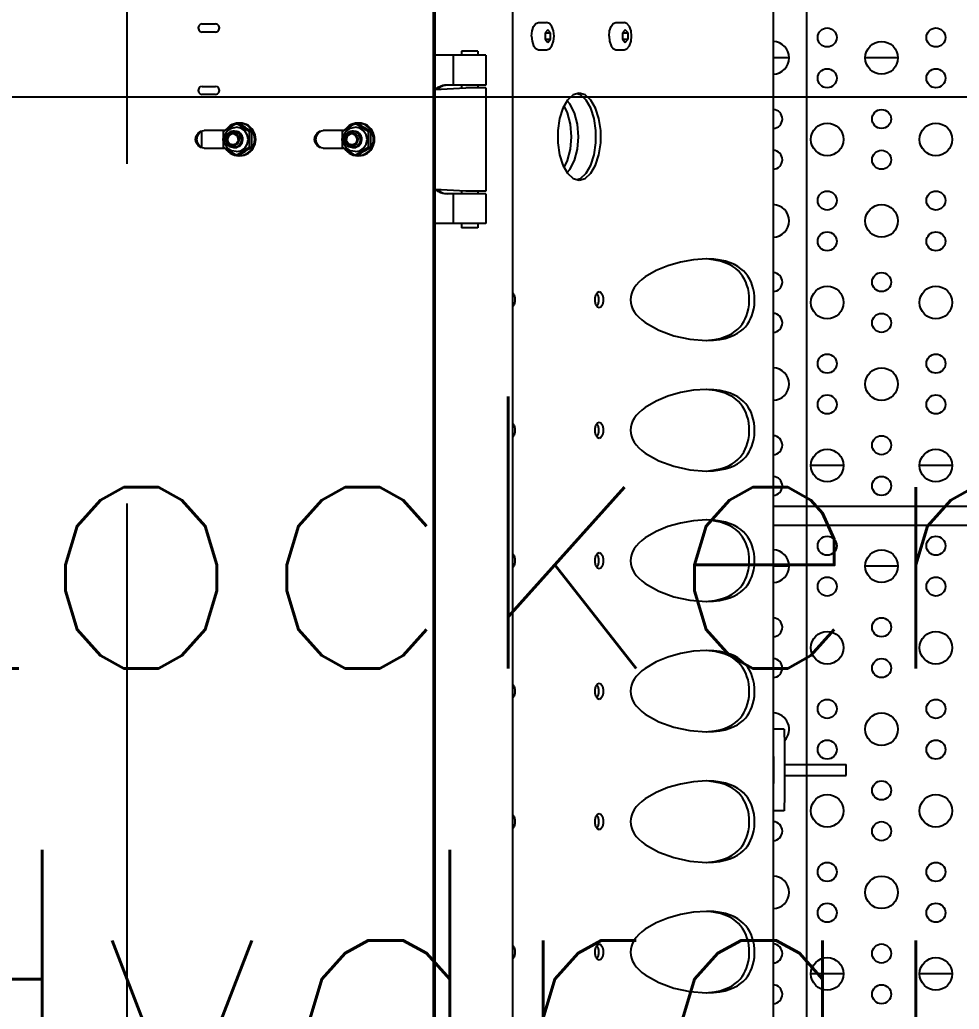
# Model space of a CAD drawing. Extents: x 1551 to 113148, y -1700 to 77018.
# Drawn here: x 13795.6 to 14141.2, y 23787.8 to 24151.8 of the extents above; entities that cross this region are included whole.
import ezdxf

# ---------------------------------------------------------------- set-up
doc = ezdxf.new("R2010")
doc.units = 0
doc.header["$LTSCALE"] = 500
doc.header["$MEASUREMENT"] = 0
doc.linetypes.add('CENTER', pattern=[3, 2.5, -0.25, 0, -0.25])
doc.linetypes.add('DASHED', pattern=[0.75, 0.5, -0.25])
doc.layers.get('0').update_dxf_attribs({"linetype": 'CONTINUOUS'})
doc.styles.add('ROMANS', font='romans', dxfattribs={"height": 100})

# ---------------------------------------------------------------- blocks, each defined once
blk = doc.blocks.new('platform_top')
at = {"linetype": 'Continuous'}
for p, q in [((-9855.3, 1731.68), (-9855.3, 2301.68)), ((-9854.83, 2301.68), (-9854.83, 1731.68)), ((-9884.09, 2299.68), (-9884.09, 1733.68)), ((-9979.89, 2162.04), (-9979.89, 1728.68)), ((-9955.19, 2098.68), (-9955.29, 2098.68)), ((-9949.19, 2098.2), (-9955.19, 2098.68)), ((-10045.7, 2091.68), (-10033.7, 2091.68)), ((-10005.7, 2091.68), (-9993.7, 2091.68)), ((-9915.82, 2086.68), (-9915.17, 2086.38)), ((-9915.26, 2085.55), (-9914.95, 2086.04)), ((-9915.17, 2086.38), (-9914.64, 2085.55)), ((-9914.95, 2081.32), (-9915.26, 2081.81)), ((-9955.37, 2068.68), (-9955.29, 2068.68)), ((-9955.19, 2050.68), (-9955.29, 2050.68)), ((-9949.19, 2050.2), (-9955.19, 2050.68)), ((-9915.82, 2038.68), (-9915.17, 2038.38)), ((-9915.26, 2037.55), (-9914.95, 2038.04)), ((-9915.17, 2038.38), (-9914.64, 2037.55)), ((-9983.81, 2031.68), (-9979.89, 2031.68)), ((-9914.95, 2033.32), (-9915.26, 2033.81)), ((-9979.95, 2028.18), (-9979.95, 2027.91)), ((-9979.98, 2023.9), (-9979.99, 2021.68)), ((-9983.99, 2011.68), (-9983.99, 2021.68)), ((-9979.99, 2011.68), (-9979.99, 2021.68)), ((-9955.37, 2020.68), (-9955.29, 2020.68)), ((-9983.99, 2018.68), (-10006.72, 2018.68)), ((-10006.72, 2018.68), (-10006.72, 2014.68)), ((-9983.99, 2014.68), (-10006.72, 2014.68)), ((-9979.99, 2011.68), (-9979.98, 2009.45)), ((-9979.95, 2005.44), (-9979.95, 2005.18)), ((-9955.19, 2002.68), (-9955.29, 2002.68)), ((-9949.19, 2002.2), (-9955.19, 2002.68)), ((-9983.81, 2001.68), (-9979.89, 2001.68)), ((-9915.82, 1990.68), (-9915.17, 1990.38)), ((-9915.26, 1989.55), (-9914.95, 1990.04)), ((-9915.17, 1990.38), (-9914.64, 1989.55)), ((-9914.95, 1985.32), (-9915.26, 1985.81)), ((-9955.37, 1972.68), (-9955.29, 1972.68)), ((-9955.19, 1954.68), (-9955.29, 1954.68)), ((-9949.19, 1954.2), (-9955.19, 1954.68)), ((-10025.7, 1941.68), (-10013.7, 1941.68)), ((-9985.7, 1941.68), (-9979.89, 1941.68)), ((-9915.82, 1942.68), (-9915.17, 1942.38)), ((-9915.26, 1941.55), (-9914.95, 1942.04)), ((-9915.17, 1942.38), (-9914.64, 1941.55)), ((-9914.95, 1937.32), (-9915.26, 1937.81)), ((-10539.7, 1926.68), (-9979.89, 1926.68)), ((-9955.37, 1924.68), (-9955.29, 1924.68)), ((-10539.7, 1919.68), (-9979.89, 1919.68)), ((-10045.7, 1904.68), (-10033.7, 1904.68)), ((-10005.7, 1904.68), (-9993.7, 1904.68)), ((-9955.19, 1906.68), (-9955.29, 1906.68)), ((-9949.19, 1906.2), (-9955.19, 1906.68)), ((-9915.82, 1894.68), (-9915.17, 1894.38)), ((-9915.26, 1893.55), (-9914.95, 1894.04)), ((-9915.17, 1894.38), (-9914.64, 1893.55)), ((-9914.95, 1889.32), (-9915.26, 1889.81)), ((-9955.37, 1876.68), (-9955.29, 1876.68)), ((-9955.19, 1858.68), (-9955.29, 1858.68)), ((-9949.19, 1858.2), (-9955.19, 1858.68)), ((-9915.82, 1846.68), (-9915.17, 1846.38)), ((-9915.26, 1845.55), (-9914.95, 1846.04)), ((-9915.17, 1846.38), (-9914.64, 1845.55)), ((-9914.95, 1841.32), (-9915.26, 1841.81)), ((-9955.37, 1828.68), (-9955.29, 1828.68)), ((-9871.13, 1817.18), (-9865.13, 1817.18)), ((-9871.13, 1815.68), (-9871.13, 1817.18)), ((-9865.13, 1815.68), (-9865.13, 1817.18)), ((-9874.13, 1815.68), (-9855.3, 1815.68)), ((-9874.13, 1804.68), (-9874.13, 1815.68)), ((-9862.13, 1804.68), (-9862.13, 1815.68)), ((-9874.13, 1804.68), (-9859.24, 1804.68)), ((-9874.13, 1803.68), (-9866.72, 1803.68)), ((-9874.13, 1765.68), (-9874.13, 1803.68)), ((-9871.13, 1803.68), (-9871.13, 1804.68)), ((-9866.72, 1803.68), (-9855.3, 1803.09)), ((-9865.13, 1803.6), (-9865.13, 1804.68)), ((-9859.08, 1804.58), (-9860.02, 1804.68)), ((-9907.59, 1799.43), (-9908.98, 1799.03)), ((-9906.2, 1799.03), (-9908.46, 1799.68)), ((-9830.97, 1787.57), (-9831.8, 1787.57)), ((-9827.36, 1790.68), (-9826.99, 1790.68)), ((-9826.11, 1790.45), (-9826.94, 1790.45)), ((-9825.03, 1787.68), (-9826.31, 1787.68)), ((-9822.84, 1787.73), (-9822.68, 1787.55)), ((-9814.24, 1787.93), (-9821.85, 1787.93)), ((-9814.24, 1787.93), (-9813.03, 1787.68)), ((-9787.21, 1787.57), (-9788.04, 1787.57)), ((-9783.61, 1790.68), (-9783.23, 1790.68)), ((-9782.35, 1790.45), (-9783.18, 1790.45)), ((-9781.27, 1787.68), (-9782.55, 1787.68)), ((-9779.09, 1787.73), (-9778.92, 1787.55)), ((-9770.48, 1787.93), (-9778.09, 1787.93)), ((-9770.48, 1787.93), (-9769.27, 1787.68)), ((-9769.49, 1781.85), (-9769.49, 1787.51)), ((-9830.97, 1781.79), (-9831.8, 1781.79)), ((-9825.03, 1781.68), (-9826.31, 1781.68)), ((-9826.24, 1781.75), (-9825.03, 1781.75)), ((-9822.84, 1781.62), (-9822.68, 1781.8)), ((-9821.85, 1781.43), (-9814.24, 1781.43)), ((-9813.03, 1781.68), (-9814.24, 1781.43)), ((-9787.21, 1781.79), (-9788.04, 1781.79)), ((-9781.27, 1781.68), (-9782.55, 1781.68)), ((-9782.48, 1781.75), (-9781.27, 1781.75)), ((-9779.09, 1781.62), (-9778.92, 1781.8)), ((-9778.09, 1781.43), (-9770.48, 1781.43)), ((-9769.27, 1781.68), (-9770.48, 1781.43)), ((-9768.71, 1782.38), (-9769.74, 1781.68)), ((-9827.36, 1778.68), (-9826.99, 1778.68)), ((-9826.11, 1778.9), (-9826.94, 1778.9)), ((-9783.61, 1778.68), (-9783.23, 1778.68)), ((-9782.35, 1778.9), (-9783.18, 1778.9)), ((-9908.98, 1768.33), (-9907.59, 1767.93)), ((-9908.46, 1767.68), (-9906.2, 1768.33)), ((-9874.13, 1765.68), (-9866.72, 1765.68)), ((-9871.13, 1764.68), (-9871.13, 1765.68)), ((-9855.3, 1766.27), (-9866.72, 1765.68)), ((-9865.13, 1764.68), (-9865.13, 1765.76)), ((-9774.61, 1768.18), (-9769.75, 1768.18)), ((-9874.13, 1764.68), (-9859.24, 1764.68)), ((-9874.13, 1753.68), (-9874.13, 1764.68)), ((-9862.13, 1753.68), (-9862.13, 1764.68)), ((-9769.75, 1765.18), (-9774.61, 1765.18)), ((-10025.7, 1754.68), (-10013.7, 1754.68)), ((-9985.7, 1754.68), (-9979.89, 1754.68)), ((-9921.96, 1751.68), (-9924.99, 1751.68)), ((-9893.46, 1751.68), (-9896.49, 1751.68)), ((-9874.13, 1753.68), (-9855.3, 1753.68)), ((-9871.13, 1752.18), (-9871.13, 1753.68)), ((-9871.13, 1752.18), (-9865.13, 1752.18)), ((-9865.13, 1752.18), (-9865.13, 1753.68)), ((-9925.42, 1748.99), (-9926.42, 1747.83)), ((-9924.42, 1747.83), (-9926.42, 1747.83)), ((-9926.42, 1747.83), (-9926.42, 1745.52)), ((-9924.42, 1747.83), (-9925.42, 1748.99)), ((-9924.42, 1745.52), (-9924.42, 1747.83)), ((-9919.65, 1748.59), (-9920.19, 1750.21)), ((-9919.46, 1746.68), (-9919.65, 1748.59)), ((-9896.92, 1748.99), (-9897.92, 1747.83)), ((-9895.92, 1747.83), (-9897.92, 1747.83)), ((-9897.92, 1747.83), (-9897.92, 1745.52)), ((-9895.92, 1747.83), (-9896.92, 1748.99)), ((-9895.92, 1745.52), (-9895.92, 1747.83)), ((-9891.15, 1748.59), (-9891.69, 1750.21)), ((-9890.96, 1746.68), (-9891.15, 1748.59)), ((-9924.42, 1745.52), (-9926.42, 1745.52)), ((-9926.42, 1745.52), (-9925.42, 1744.37)), ((-9925.42, 1744.37), (-9924.42, 1745.52)), ((-9919.65, 1744.77), (-9920.19, 1743.14)), ((-9919.46, 1746.68), (-9919.65, 1744.77)), ((-9895.92, 1745.52), (-9897.92, 1745.52)), ((-9897.92, 1745.52), (-9896.92, 1744.37)), ((-9896.92, 1744.37), (-9895.92, 1745.52)), ((-9891.15, 1744.77), (-9891.69, 1743.14)), ((-9890.96, 1746.68), (-9891.15, 1744.77)), ((-9774.61, 1745.18), (-9769.75, 1745.18)), ((-9921.96, 1741.68), (-9924.99, 1741.68)), ((-9893.46, 1741.68), (-9896.49, 1741.68)), ((-9769.75, 1742.18), (-9774.61, 1742.18))]:
    blk.add_line(p, q, dxfattribs=at)
at = {"linetype": 'CENTER'}
blk.add_lwpolyline([(-9992.12, 1356.61), (-9992.12, 4178.53)], dxfattribs=at)
at = {"linetype": 'Continuous'}
for points in [[(-9955.29, 2098.68), (-9957.92, 2098.57), (-9960.2, 2098.29), (-9962.18, 2097.87), (-9963.89, 2097.34), (-9965.38, 2096.72), (-9966.67, 2096.02), (-9967.79, 2095.26), (-9968.76, 2094.44), (-9969.61, 2093.58), (-9970.34, 2092.66), (-9970.98, 2091.68), (-9971.52, 2090.65), (-9971.99, 2089.55), (-9972.38, 2088.35), (-9972.69, 2087.04), (-9972.91, 2085.61), (-9973, 2084.09), (-9972.97, 2082.53), (-9972.81, 2080.98), (-9972.52, 2079.55), (-9972.15, 2078.26), (-9971.69, 2077.08), (-9971.15, 2075.99), (-9970.52, 2074.96), (-9969.79, 2074), (-9968.95, 2073.09), (-9967.98, 2072.24), (-9966.85, 2071.45), (-9965.56, 2070.73), (-9964.06, 2070.08), (-9962.34, 2069.52), (-9960.34, 2069.09), (-9958.04, 2068.79), (-9955.37, 2068.68)], [(-9956.04, 2098.57), (-9958.3, 2098.29), (-9960.27, 2097.88), (-9961.97, 2097.35), (-9963.45, 2096.72), (-9964.73, 2096.03), (-9965.85, 2095.27), (-9966.82, 2094.45), (-9967.66, 2093.58), (-9968.39, 2092.66), (-9969.02, 2091.69), (-9969.57, 2090.66), (-9970.04, 2089.55), (-9970.42, 2088.36), (-9970.73, 2087.04), (-9970.95, 2085.6), (-9971.04, 2084.09), (-9971.01, 2082.53), (-9970.85, 2080.98), (-9970.57, 2079.55), (-9970.19, 2078.26), (-9969.74, 2077.07), (-9969.2, 2075.98), (-9968.57, 2074.96), (-9967.85, 2073.99), (-9967.01, 2073.09), (-9966.04, 2072.23), (-9964.92, 2071.44), (-9963.63, 2070.72), (-9962.14, 2070.07), (-9960.43, 2069.52), (-9958.45, 2069.09), (-9956.16, 2068.79)], [(-9932.73, 2092.08), (-9937.78, 2094.9), (-9943.33, 2096.92), (-9949.19, 2098.2)], [(-9915.82, 2080.68), (-9916.47, 2080.98), (-9916.99, 2081.81), (-9917.28, 2083.01), (-9917.28, 2084.35), (-9916.99, 2085.55), (-9916.47, 2086.38), (-9915.82, 2086.68)], [(-9884.09, 2081.18), (-9884.49, 2081.81), (-9884.78, 2083.01), (-9884.78, 2084.35), (-9884.49, 2085.55), (-9884.09, 2086.18)], [(-9915.26, 2081.81), (-9915.55, 2083.01), (-9915.55, 2084.35), (-9915.26, 2085.55)], [(-9914.64, 2085.55), (-9914.36, 2084.35), (-9914.36, 2083.01), (-9914.64, 2081.81)], [(-9914.64, 2081.81), (-9915.17, 2080.98), (-9915.82, 2080.68)], [(-9955.29, 2068.68), (-9950.47, 2068.99), (-9945.7, 2069.83), (-9941.1, 2071.14), (-9936.74, 2072.94), (-9932.73, 2075.28)], [(-9955.29, 2050.68), (-9957.92, 2050.57), (-9960.2, 2050.29), (-9962.18, 2049.87), (-9963.89, 2049.34), (-9965.38, 2048.72), (-9966.67, 2048.02), (-9967.79, 2047.26), (-9968.76, 2046.44), (-9969.61, 2045.58), (-9970.34, 2044.66), (-9970.98, 2043.68), (-9971.52, 2042.65), (-9971.99, 2041.55), (-9972.38, 2040.35), (-9972.69, 2039.04), (-9972.91, 2037.61), (-9973, 2036.09), (-9972.97, 2034.53), (-9972.81, 2032.98), (-9972.52, 2031.55), (-9972.15, 2030.26), (-9971.69, 2029.08), (-9971.15, 2027.99), (-9970.52, 2026.96), (-9969.79, 2026), (-9968.95, 2025.09), (-9967.98, 2024.24), (-9966.85, 2023.45), (-9965.56, 2022.73), (-9964.06, 2022.08), (-9962.34, 2021.52), (-9960.34, 2021.09), (-9958.04, 2020.79), (-9955.37, 2020.68)], [(-9956.04, 2050.57), (-9958.3, 2050.29), (-9960.27, 2049.88), (-9961.97, 2049.35), (-9963.45, 2048.72), (-9964.73, 2048.03), (-9965.85, 2047.27), (-9966.82, 2046.45), (-9967.66, 2045.58), (-9968.39, 2044.66), (-9969.02, 2043.69), (-9969.57, 2042.66), (-9970.04, 2041.55), (-9970.42, 2040.36), (-9970.73, 2039.04), (-9970.95, 2037.6), (-9971.04, 2036.09), (-9971.01, 2034.53), (-9970.85, 2032.98), (-9970.57, 2031.55), (-9970.19, 2030.26), (-9969.74, 2029.07), (-9969.2, 2027.98), (-9968.57, 2026.96), (-9967.85, 2025.99), (-9967.01, 2025.09), (-9966.04, 2024.23), (-9964.92, 2023.44), (-9963.63, 2022.72), (-9962.14, 2022.07), (-9960.43, 2021.52), (-9958.45, 2021.09), (-9956.16, 2020.79)], [(-9932.73, 2044.08), (-9937.78, 2046.9), (-9943.33, 2048.92), (-9949.19, 2050.2)], [(-9915.82, 2032.68), (-9916.47, 2032.98), (-9916.99, 2033.81), (-9917.28, 2035.01), (-9917.28, 2036.35), (-9916.99, 2037.55), (-9916.47, 2038.38), (-9915.82, 2038.68)], [(-9915.26, 2033.81), (-9915.55, 2035.01), (-9915.55, 2036.35), (-9915.26, 2037.55)], [(-9914.64, 2037.55), (-9914.36, 2036.35), (-9914.36, 2035.01), (-9914.64, 2033.81)], [(-9884.09, 2033.18), (-9884.49, 2033.81), (-9884.78, 2035.01), (-9884.78, 2036.35), (-9884.49, 2037.55), (-9884.09, 2038.18)], [(-9983.99, 2021.68), (-9983.98, 2023.9), (-9983.97, 2026.02), (-9983.95, 2027.91), (-9983.92, 2029.5), (-9983.89, 2030.69), (-9983.85, 2031.43), (-9983.81, 2031.68)], [(-9914.64, 2033.81), (-9915.17, 2032.98), (-9915.82, 2032.68)], [(-9979.95, 2027.91), (-9979.97, 2026.02), (-9979.98, 2023.9)], [(-9955.29, 2020.68), (-9950.47, 2020.99), (-9945.7, 2021.83), (-9941.1, 2023.14), (-9936.74, 2024.94), (-9932.73, 2027.28)], [(-9983.81, 2001.68), (-9983.85, 2001.93), (-9983.89, 2002.67), (-9983.92, 2003.86), (-9983.95, 2005.44), (-9983.97, 2007.34), (-9983.98, 2009.45), (-9983.99, 2011.68)], [(-9979.98, 2009.45), (-9979.97, 2007.34), (-9979.95, 2005.44)], [(-9955.29, 2002.68), (-9957.92, 2002.57), (-9960.2, 2002.29), (-9962.18, 2001.87), (-9963.89, 2001.34), (-9965.38, 2000.72), (-9966.67, 2000.02), (-9967.79, 1999.26), (-9968.76, 1998.44), (-9969.61, 1997.58), (-9970.34, 1996.66), (-9970.98, 1995.68), (-9971.52, 1994.65), (-9971.99, 1993.55), (-9972.38, 1992.35), (-9972.69, 1991.04), (-9972.91, 1989.61), (-9973, 1988.09), (-9972.97, 1986.53), (-9972.81, 1984.98), (-9972.52, 1983.55), (-9972.15, 1982.26), (-9971.69, 1981.08), (-9971.15, 1979.99), (-9970.52, 1978.96), (-9969.79, 1978), (-9968.95, 1977.09), (-9967.98, 1976.24), (-9966.85, 1975.45), (-9965.56, 1974.73), (-9964.06, 1974.08), (-9962.34, 1973.52), (-9960.34, 1973.09), (-9958.04, 1972.79), (-9955.37, 1972.68)], [(-9956.04, 2002.57), (-9958.3, 2002.29), (-9960.27, 2001.88), (-9961.97, 2001.35), (-9963.45, 2000.72), (-9964.73, 2000.03), (-9965.85, 1999.27), (-9966.82, 1998.45), (-9967.66, 1997.58), (-9968.39, 1996.66), (-9969.02, 1995.69), (-9969.57, 1994.66), (-9970.04, 1993.55), (-9970.42, 1992.36), (-9970.73, 1991.04), (-9970.95, 1989.6), (-9971.04, 1988.09), (-9971.01, 1986.53), (-9970.85, 1984.98), (-9970.57, 1983.55), (-9970.19, 1982.26), (-9969.74, 1981.07), (-9969.2, 1979.98), (-9968.57, 1978.96), (-9967.85, 1977.99), (-9967.01, 1977.09), (-9966.04, 1976.23), (-9964.92, 1975.44), (-9963.63, 1974.72), (-9962.14, 1974.07), (-9960.43, 1973.52), (-9958.45, 1973.09), (-9956.16, 1972.79)], [(-9932.73, 1996.08), (-9937.78, 1998.9), (-9943.33, 2000.92), (-9949.19, 2002.2)], [(-9915.82, 1984.68), (-9916.47, 1984.98), (-9916.99, 1985.81), (-9917.28, 1987.01), (-9917.28, 1988.35), (-9916.99, 1989.55), (-9916.47, 1990.38), (-9915.82, 1990.68)], [(-9915.26, 1985.81), (-9915.55, 1987.01), (-9915.55, 1988.35), (-9915.26, 1989.55)], [(-9914.64, 1989.55), (-9914.36, 1988.35), (-9914.36, 1987.01), (-9914.64, 1985.81)], [(-9884.09, 1985.18), (-9884.49, 1985.81), (-9884.78, 1987.01), (-9884.78, 1988.35), (-9884.49, 1989.55), (-9884.09, 1990.18)], [(-9914.64, 1985.81), (-9915.17, 1984.98), (-9915.82, 1984.68)], [(-9955.29, 1972.68), (-9950.47, 1972.99), (-9945.7, 1973.83), (-9941.1, 1975.14), (-9936.74, 1976.94), (-9932.73, 1979.28)], [(-9955.29, 1954.68), (-9957.92, 1954.57), (-9960.2, 1954.29), (-9962.18, 1953.87), (-9963.89, 1953.34), (-9965.38, 1952.72), (-9966.67, 1952.02), (-9967.79, 1951.26), (-9968.76, 1950.44), (-9969.61, 1949.58), (-9970.34, 1948.66), (-9970.98, 1947.68), (-9971.52, 1946.65), (-9971.99, 1945.55), (-9972.38, 1944.35), (-9972.69, 1943.04), (-9972.91, 1941.61), (-9973, 1940.09), (-9972.97, 1938.53), (-9972.81, 1936.98), (-9972.52, 1935.55), (-9972.15, 1934.26), (-9971.69, 1933.08), (-9971.15, 1931.99), (-9970.52, 1930.96), (-9969.79, 1930), (-9968.95, 1929.09), (-9967.98, 1928.24), (-9966.85, 1927.45), (-9965.56, 1926.73), (-9964.06, 1926.08), (-9962.34, 1925.52), (-9960.34, 1925.09), (-9958.04, 1924.79), (-9955.37, 1924.68)], [(-9956.04, 1954.57), (-9958.3, 1954.29), (-9960.27, 1953.88), (-9961.97, 1953.35), (-9963.45, 1952.72), (-9964.73, 1952.03), (-9965.85, 1951.27), (-9966.82, 1950.45), (-9967.66, 1949.58), (-9968.39, 1948.66), (-9969.02, 1947.69), (-9969.57, 1946.66), (-9970.04, 1945.55), (-9970.42, 1944.36), (-9970.73, 1943.04), (-9970.95, 1941.6), (-9971.04, 1940.09), (-9971.01, 1938.53), (-9970.85, 1936.98), (-9970.57, 1935.55), (-9970.19, 1934.26), (-9969.74, 1933.07), (-9969.2, 1931.98), (-9968.57, 1930.96), (-9967.85, 1929.99), (-9967.01, 1929.09), (-9966.04, 1928.23), (-9964.92, 1927.44), (-9963.63, 1926.72), (-9962.14, 1926.07), (-9960.43, 1925.52), (-9958.45, 1925.09), (-9956.16, 1924.79)], [(-9932.73, 1948.08), (-9937.78, 1950.9), (-9943.33, 1952.92), (-9949.19, 1954.2)], [(-9915.82, 1936.68), (-9916.47, 1936.98), (-9916.99, 1937.81), (-9917.28, 1939.01), (-9917.28, 1940.35), (-9916.99, 1941.55), (-9916.47, 1942.38), (-9915.82, 1942.68)], [(-9915.26, 1937.81), (-9915.55, 1939.01), (-9915.55, 1940.35), (-9915.26, 1941.55)], [(-9914.64, 1941.55), (-9914.36, 1940.35), (-9914.36, 1939.01), (-9914.64, 1937.81)], [(-9884.09, 1937.18), (-9884.49, 1937.81), (-9884.78, 1939.01), (-9884.78, 1940.35), (-9884.49, 1941.55), (-9884.09, 1942.18)], [(-9914.64, 1937.81), (-9915.17, 1936.98), (-9915.82, 1936.68)], [(-9955.29, 1924.68), (-9950.47, 1924.99), (-9945.7, 1925.83), (-9941.1, 1927.14), (-9936.74, 1928.94), (-9932.73, 1931.28)], [(-9955.29, 1906.68), (-9957.92, 1906.57), (-9960.2, 1906.29), (-9962.18, 1905.87), (-9963.89, 1905.34), (-9965.38, 1904.72), (-9966.67, 1904.02), (-9967.79, 1903.26), (-9968.76, 1902.44), (-9969.61, 1901.58), (-9970.34, 1900.66), (-9970.98, 1899.68), (-9971.52, 1898.65), (-9971.99, 1897.55), (-9972.38, 1896.35), (-9972.69, 1895.04), (-9972.91, 1893.61), (-9973, 1892.09), (-9972.97, 1890.53), (-9972.81, 1888.98), (-9972.52, 1887.55), (-9972.15, 1886.26), (-9971.69, 1885.08), (-9971.15, 1883.99), (-9970.52, 1882.96), (-9969.79, 1882), (-9968.95, 1881.09), (-9967.98, 1880.24), (-9966.85, 1879.45), (-9965.56, 1878.73), (-9964.06, 1878.08), (-9962.34, 1877.52), (-9960.34, 1877.09), (-9958.04, 1876.79), (-9955.37, 1876.68)], [(-9956.04, 1906.57), (-9958.3, 1906.29), (-9960.27, 1905.88), (-9961.97, 1905.35), (-9963.45, 1904.72), (-9964.73, 1904.03), (-9965.85, 1903.27), (-9966.82, 1902.45), (-9967.66, 1901.58), (-9968.39, 1900.66), (-9969.02, 1899.69), (-9969.57, 1898.66), (-9970.04, 1897.55), (-9970.42, 1896.36), (-9970.73, 1895.04), (-9970.95, 1893.6), (-9971.04, 1892.09), (-9971.01, 1890.53), (-9970.85, 1888.98), (-9970.57, 1887.55), (-9970.19, 1886.26), (-9969.74, 1885.07), (-9969.2, 1883.98), (-9968.57, 1882.96), (-9967.85, 1881.99), (-9967.01, 1881.09), (-9966.04, 1880.23), (-9964.92, 1879.44), (-9963.63, 1878.72), (-9962.14, 1878.07), (-9960.43, 1877.52), (-9958.45, 1877.09), (-9956.16, 1876.79)], [(-9932.73, 1900.08), (-9937.78, 1902.9), (-9943.33, 1904.92), (-9949.19, 1906.2)], [(-9915.82, 1888.68), (-9916.47, 1888.98), (-9916.99, 1889.81), (-9917.28, 1891.01), (-9917.28, 1892.35), (-9916.99, 1893.55), (-9916.47, 1894.38), (-9915.82, 1894.68)], [(-9915.26, 1889.81), (-9915.55, 1891.01), (-9915.55, 1892.35), (-9915.26, 1893.55)], [(-9914.64, 1893.55), (-9914.36, 1892.35), (-9914.36, 1891.01), (-9914.64, 1889.81)], [(-9884.09, 1889.18), (-9884.49, 1889.81), (-9884.78, 1891.01), (-9884.78, 1892.35), (-9884.49, 1893.55), (-9884.09, 1894.18)], [(-9914.64, 1889.81), (-9915.17, 1888.98), (-9915.82, 1888.68)], [(-9955.29, 1876.68), (-9950.47, 1876.99), (-9945.7, 1877.83), (-9941.1, 1879.14), (-9936.74, 1880.94), (-9932.73, 1883.28)], [(-9955.29, 1858.68), (-9957.92, 1858.57), (-9960.2, 1858.29), (-9962.18, 1857.87), (-9963.89, 1857.34), (-9965.38, 1856.72), (-9966.67, 1856.02), (-9967.79, 1855.26), (-9968.76, 1854.44), (-9969.61, 1853.58), (-9970.34, 1852.66), (-9970.98, 1851.68), (-9971.52, 1850.65), (-9971.99, 1849.55), (-9972.38, 1848.35), (-9972.69, 1847.04), (-9972.91, 1845.61), (-9973, 1844.09), (-9972.97, 1842.53), (-9972.81, 1840.98), (-9972.52, 1839.55), (-9972.15, 1838.26), (-9971.69, 1837.08), (-9971.15, 1835.99), (-9970.52, 1834.96), (-9969.79, 1834), (-9968.95, 1833.09), (-9967.98, 1832.24), (-9966.85, 1831.45), (-9965.56, 1830.73), (-9964.06, 1830.08), (-9962.34, 1829.52), (-9960.34, 1829.09), (-9958.04, 1828.79), (-9955.37, 1828.68)], [(-9956.04, 1858.57), (-9958.3, 1858.29), (-9960.27, 1857.88), (-9961.97, 1857.35), (-9963.45, 1856.72), (-9964.73, 1856.03), (-9965.85, 1855.27), (-9966.82, 1854.45), (-9967.66, 1853.58), (-9968.39, 1852.66), (-9969.02, 1851.69), (-9969.57, 1850.66), (-9970.04, 1849.55), (-9970.42, 1848.36), (-9970.73, 1847.04), (-9970.95, 1845.6), (-9971.04, 1844.09), (-9971.01, 1842.53), (-9970.85, 1840.98), (-9970.57, 1839.55), (-9970.19, 1838.26), (-9969.74, 1837.07), (-9969.2, 1835.98), (-9968.57, 1834.96), (-9967.85, 1833.99), (-9967.01, 1833.09), (-9966.04, 1832.23), (-9964.92, 1831.44), (-9963.63, 1830.72), (-9962.14, 1830.07), (-9960.43, 1829.52), (-9958.45, 1829.09), (-9956.16, 1828.79)], [(-9932.73, 1852.08), (-9937.78, 1854.9), (-9943.33, 1856.92), (-9949.19, 1858.2)], [(-9915.82, 1840.68), (-9916.47, 1840.98), (-9916.99, 1841.81), (-9917.28, 1843.01), (-9917.28, 1844.35), (-9916.99, 1845.55), (-9916.47, 1846.38), (-9915.82, 1846.68)], [(-9915.26, 1841.81), (-9915.55, 1843.01), (-9915.55, 1844.35), (-9915.26, 1845.55)], [(-9914.64, 1845.55), (-9914.36, 1844.35), (-9914.36, 1843.01), (-9914.64, 1841.81)], [(-9884.09, 1841.18), (-9884.49, 1841.81), (-9884.78, 1843.01), (-9884.78, 1844.35), (-9884.49, 1845.55), (-9884.09, 1846.18)], [(-9914.64, 1841.81), (-9915.17, 1840.98), (-9915.82, 1840.68)], [(-9955.29, 1828.68), (-9950.47, 1828.99), (-9945.7, 1829.83), (-9941.1, 1831.14), (-9936.74, 1832.94), (-9932.73, 1835.28)], [(-9859.24, 1804.68), (-9858.3, 1804.58), (-9857.39, 1804.3), (-9856.56, 1803.84), (-9855.83, 1803.21), (-9855.75, 1803.11)], [(-9856.56, 1803.16), (-9856.6, 1803.21), (-9857.34, 1803.84), (-9858.17, 1804.3), (-9859.08, 1804.58)], [(-9908.46, 1799.68), (-9910.71, 1799.03), (-9912.78, 1797.14), (-9914.5, 1794.16), (-9915.73, 1790.33), (-9916.38, 1785.96), (-9916.38, 1781.4), (-9915.73, 1777.03), (-9914.5, 1773.2), (-9912.78, 1770.22), (-9910.71, 1768.33), (-9908.46, 1767.68)], [(-9908.98, 1799.03), (-9911.05, 1797.14), (-9912.77, 1794.16), (-9914, 1790.33), (-9914.64, 1785.96), (-9914.64, 1781.4), (-9914, 1777.03), (-9912.77, 1773.2), (-9911.05, 1770.22), (-9908.98, 1768.33)], [(-9906.2, 1768.33), (-9904.13, 1770.22), (-9902.41, 1773.2), (-9901.18, 1777.03), (-9900.54, 1781.4), (-9900.54, 1785.96), (-9901.18, 1790.33), (-9902.41, 1794.16), (-9904.13, 1797.14), (-9906.2, 1799.03)], [(-9904, 1796.91), (-9905.07, 1795.81), (-9906.73, 1792.5), (-9907.8, 1788.31), (-9908.16, 1783.68), (-9907.8, 1779.04), (-9906.73, 1774.86), (-9905.07, 1771.54), (-9904, 1770.45)], [(-9902.89, 1794.98), (-9904.13, 1792.5), (-9905.2, 1788.31), (-9905.57, 1783.68), (-9905.2, 1779.04), (-9904.13, 1774.86), (-9902.89, 1772.37)], [(-9827.36, 1790.68), (-9828.19, 1790.62), (-9829.01, 1790.44), (-9829.79, 1790.14), (-9830.52, 1789.73), (-9831.18, 1789.21), (-9831.77, 1788.61), (-9832.27, 1787.92), (-9832.67, 1787.17), (-9832.96, 1786.37), (-9833.14, 1785.53), (-9833.2, 1784.68)], [(-9826.99, 1790.68), (-9827.82, 1790.62), (-9828.63, 1790.44), (-9829.41, 1790.14), (-9830.14, 1789.73), (-9830.81, 1789.21), (-9831.4, 1788.61), (-9831.9, 1787.92), (-9832.3, 1787.17), (-9832.59, 1786.37), (-9832.76, 1785.53), (-9832.82, 1784.68)], [(-9831.8, 1787.57), (-9831.82, 1786.11), (-9831.83, 1784.68), (-9831.82, 1783.25), (-9831.8, 1781.79)], [(-9826.94, 1790.45), (-9828.19, 1789.72), (-9829.4, 1789.01), (-9830.6, 1788.29), (-9831.8, 1787.57)], [(-9826.11, 1790.45), (-9827.31, 1789.72), (-9828.51, 1789.01), (-9829.72, 1788.29), (-9830.97, 1787.57)], [(-9830.97, 1787.57), (-9830.95, 1786.11), (-9830.94, 1784.68), (-9830.95, 1783.25), (-9830.97, 1781.79)], [(-9826.06, 1789.18), (-9827.73, 1788.84), (-9829.15, 1787.86), (-9830.1, 1786.4), (-9830.43, 1784.68), (-9830.1, 1782.96), (-9829.15, 1781.5), (-9827.73, 1780.52), (-9826.06, 1780.18)], [(-9825.03, 1787.6), (-9826.24, 1787.6), (-9827.41, 1787.02), (-9828.22, 1785.98), (-9828.51, 1784.68)], [(-9827.95, 1784.68), (-9827.9, 1785.23), (-9827.75, 1785.76), (-9827.51, 1786.26), (-9827.18, 1786.7), (-9826.79, 1787.07), (-9826.33, 1787.36), (-9825.83, 1787.56), (-9825.3, 1787.67), (-9825.03, 1787.68)], [(-9822.28, 1788.19), (-9822.58, 1788.61), (-9823.17, 1789.21), (-9823.84, 1789.73), (-9824.57, 1790.14), (-9825.35, 1790.44), (-9826.16, 1790.62), (-9826.99, 1790.68)], [(-9821.25, 1787.57), (-9822.45, 1788.29), (-9823.65, 1789.01), (-9824.86, 1789.72), (-9826.11, 1790.45)], [(-9826.06, 1789.18), (-9824.38, 1788.84), (-9822.96, 1787.86), (-9822.84, 1787.73)], [(-9825.03, 1787.68), (-9824.76, 1787.67), (-9824.23, 1787.56), (-9823.73, 1787.36), (-9823.27, 1787.07), (-9822.87, 1786.7), (-9822.55, 1786.26), (-9822.31, 1785.76), (-9822.16, 1785.23), (-9822.11, 1784.68)], [(-9822.68, 1781.81), (-9822.14, 1782.56), (-9821.65, 1783.94), (-9821.65, 1785.42), (-9822.14, 1786.81), (-9822.68, 1787.55)], [(-9821.25, 1781.79), (-9821.22, 1783.25), (-9821.21, 1784.68), (-9821.22, 1786.11), (-9821.25, 1787.57)], [(-9813.49, 1787.68), (-9812.47, 1786.98), (-9811.78, 1785.92), (-9811.54, 1784.68), (-9811.78, 1783.43), (-9812.47, 1782.38), (-9813.49, 1781.68)], [(-9813.03, 1787.68), (-9812, 1786.98), (-9811.32, 1785.92), (-9811.08, 1784.68), (-9811.32, 1783.43), (-9812, 1782.38), (-9813.03, 1781.68)], [(-9783.61, 1790.68), (-9784.44, 1790.62), (-9785.25, 1790.44), (-9786.03, 1790.14), (-9786.76, 1789.73), (-9787.43, 1789.21), (-9788.02, 1788.61), (-9788.51, 1787.92), (-9788.91, 1787.17), (-9789.2, 1786.37), (-9789.38, 1785.53), (-9789.44, 1784.68)], [(-9783.23, 1790.68), (-9784.06, 1790.62), (-9784.88, 1790.44), (-9785.66, 1790.14), (-9786.39, 1789.73), (-9787.05, 1789.21), (-9787.64, 1788.61), (-9788.14, 1787.92), (-9788.54, 1787.17), (-9788.83, 1786.37), (-9789.01, 1785.53), (-9789.07, 1784.68)], [(-9788.04, 1787.57), (-9788.07, 1786.11), (-9788.07, 1784.68), (-9788.07, 1783.25), (-9788.04, 1781.79)], [(-9783.18, 1790.45), (-9784.43, 1789.72), (-9785.64, 1789.01), (-9786.84, 1788.29), (-9788.04, 1787.57)], [(-9782.35, 1790.45), (-9783.55, 1789.72), (-9784.75, 1789.01), (-9785.97, 1788.29), (-9787.21, 1787.57)], [(-9787.21, 1787.57), (-9787.19, 1786.11), (-9787.18, 1784.68), (-9787.19, 1783.25), (-9787.21, 1781.79)], [(-9782.3, 1789.18), (-9783.97, 1788.84), (-9785.39, 1787.86), (-9786.34, 1786.4), (-9786.68, 1784.68), (-9786.34, 1782.96), (-9785.39, 1781.5), (-9783.97, 1780.52), (-9782.3, 1780.18)], [(-9781.27, 1787.6), (-9782.48, 1787.6), (-9783.65, 1787.02), (-9784.46, 1785.98), (-9784.75, 1784.68)], [(-9784.19, 1784.68), (-9784.14, 1785.23), (-9783.99, 1785.76), (-9783.75, 1786.26), (-9783.43, 1786.7), (-9783.03, 1787.07), (-9782.57, 1787.36), (-9782.07, 1787.56), (-9781.54, 1787.67), (-9781.27, 1787.68)], [(-9778.52, 1788.19), (-9778.82, 1788.61), (-9779.41, 1789.21), (-9780.08, 1789.73), (-9780.81, 1790.14), (-9781.59, 1790.44), (-9782.4, 1790.62), (-9783.23, 1790.68)], [(-9777.49, 1787.57), (-9778.69, 1788.29), (-9779.89, 1789.01), (-9781.1, 1789.72), (-9782.35, 1790.45)], [(-9782.3, 1789.18), (-9780.62, 1788.84), (-9779.21, 1787.86), (-9779.09, 1787.73)], [(-9781.27, 1787.68), (-9781, 1787.67), (-9780.47, 1787.56), (-9779.97, 1787.36), (-9779.51, 1787.07), (-9779.12, 1786.7), (-9778.79, 1786.26), (-9778.55, 1785.76), (-9778.4, 1785.23), (-9778.36, 1784.68)], [(-9778.92, 1781.81), (-9778.38, 1782.56), (-9777.89, 1783.94), (-9777.89, 1785.42), (-9778.39, 1786.81), (-9778.92, 1787.55)], [(-9777.49, 1781.79), (-9777.47, 1783.25), (-9777.46, 1784.68), (-9777.47, 1786.11), (-9777.49, 1787.57)], [(-9769.74, 1787.68), (-9768.71, 1786.98), (-9768.03, 1785.92), (-9767.79, 1784.68), (-9768.03, 1783.43), (-9768.71, 1782.38)], [(-9769.27, 1787.68), (-9768.25, 1786.98), (-9767.56, 1785.92), (-9767.32, 1784.68), (-9767.56, 1783.43), (-9768.25, 1782.38), (-9769.27, 1781.68)], [(-9833.2, 1784.68), (-9833.14, 1783.82), (-9832.96, 1782.99), (-9832.67, 1782.19), (-9832.27, 1781.43), (-9831.77, 1780.75), (-9831.18, 1780.14), (-9830.52, 1779.63), (-9829.79, 1779.22), (-9829.01, 1778.92), (-9828.19, 1778.74), (-9827.36, 1778.68)], [(-9832.82, 1784.68), (-9832.76, 1783.82), (-9832.59, 1782.99), (-9832.3, 1782.19), (-9831.9, 1781.43), (-9831.4, 1780.75), (-9830.81, 1780.14), (-9830.14, 1779.63), (-9829.41, 1779.22), (-9828.63, 1778.92), (-9827.82, 1778.74), (-9826.99, 1778.68)], [(-9828.51, 1784.68), (-9828.22, 1783.38), (-9827.41, 1782.33), (-9826.24, 1781.75)], [(-9828.51, 1784.68), (-9828.45, 1784.1), (-9828.29, 1783.54), (-9828.02, 1783.02), (-9827.65, 1782.56), (-9827.21, 1782.19), (-9826.71, 1781.91), (-9826.17, 1781.74), (-9825.59, 1781.68), (-9825.02, 1781.74), (-9824.48, 1781.9), (-9823.97, 1782.18), (-9823.53, 1782.56), (-9823.17, 1783.01), (-9822.9, 1783.53), (-9822.73, 1784.09), (-9822.67, 1784.68)], [(-9827.95, 1784.68), (-9827.9, 1784.13), (-9827.75, 1783.59), (-9827.51, 1783.1), (-9827.18, 1782.66), (-9826.79, 1782.28), (-9826.33, 1781.99), (-9825.83, 1781.79), (-9825.3, 1781.69), (-9825.03, 1781.68)], [(-9825.14, 1787.05), (-9825.59, 1786.93), (-9826.02, 1786.72), (-9826.39, 1786.43), (-9826.71, 1786.06), (-9826.94, 1785.63), (-9827.08, 1785.17), (-9827.13, 1784.68)], [(-9825.14, 1782.3), (-9825.59, 1782.42), (-9826.02, 1782.63), (-9826.39, 1782.93), (-9826.71, 1783.3), (-9826.94, 1783.73), (-9827.08, 1784.19), (-9827.13, 1784.68)], [(-9826.74, 1784.68), (-9826.7, 1785.09), (-9826.57, 1785.49), (-9826.37, 1785.85), (-9826.1, 1786.16), (-9825.77, 1786.41), (-9825.4, 1786.58), (-9825, 1786.67), (-9824.59, 1786.67), (-9824.19, 1786.58), (-9823.82, 1786.41), (-9823.49, 1786.16), (-9823.22, 1785.85), (-9823.02, 1785.49), (-9822.89, 1785.09), (-9822.85, 1784.68)], [(-9826.74, 1784.68), (-9826.7, 1784.26), (-9826.57, 1783.86), (-9826.37, 1783.5), (-9826.1, 1783.19), (-9825.77, 1782.95), (-9825.4, 1782.78), (-9825, 1782.69), (-9824.59, 1782.69), (-9824.19, 1782.78), (-9823.82, 1782.95), (-9823.49, 1783.19), (-9823.22, 1783.5), (-9823.02, 1783.86), (-9822.89, 1784.26), (-9822.85, 1784.68)], [(-9822.46, 1784.68), (-9822.51, 1785.19), (-9822.67, 1785.68), (-9822.93, 1786.12), (-9823.27, 1786.5), (-9823.68, 1786.79), (-9824.14, 1786.98), (-9824.63, 1787.07), (-9825.14, 1787.05)], [(-9822.46, 1784.68), (-9822.51, 1784.17), (-9822.67, 1783.68), (-9822.93, 1783.24), (-9823.27, 1782.86), (-9823.68, 1782.57), (-9824.14, 1782.37), (-9824.63, 1782.28), (-9825.14, 1782.3)], [(-9825.03, 1781.68), (-9824.76, 1781.69), (-9824.23, 1781.79), (-9823.73, 1781.99), (-9823.27, 1782.28), (-9822.87, 1782.66), (-9822.55, 1783.1), (-9822.31, 1783.59), (-9822.16, 1784.13), (-9822.11, 1784.68)], [(-9821.16, 1784.68), (-9821.21, 1785.53), (-9821.22, 1785.56)], [(-9821.22, 1783.8), (-9821.21, 1783.82), (-9821.16, 1784.68)], [(-9789.44, 1784.68), (-9789.38, 1783.82), (-9789.2, 1782.99), (-9788.91, 1782.19), (-9788.51, 1781.43), (-9788.02, 1780.75), (-9787.43, 1780.14), (-9786.76, 1779.63), (-9786.03, 1779.22), (-9785.25, 1778.92), (-9784.44, 1778.74), (-9783.61, 1778.68)], [(-9789.07, 1784.68), (-9789.01, 1783.82), (-9788.83, 1782.99), (-9788.54, 1782.19), (-9788.14, 1781.43), (-9787.64, 1780.75), (-9787.05, 1780.14), (-9786.39, 1779.63), (-9785.66, 1779.22), (-9784.88, 1778.92), (-9784.06, 1778.74), (-9783.23, 1778.68)], [(-9784.75, 1784.68), (-9784.46, 1783.38), (-9783.65, 1782.33), (-9782.48, 1781.75)], [(-9784.75, 1784.68), (-9784.69, 1784.1), (-9784.53, 1783.54), (-9784.26, 1783.02), (-9783.9, 1782.56), (-9783.46, 1782.19), (-9782.95, 1781.91), (-9782.41, 1781.74), (-9781.83, 1781.68), (-9781.27, 1781.74), (-9780.72, 1781.9), (-9780.22, 1782.18), (-9779.77, 1782.56), (-9779.41, 1783.01), (-9779.14, 1783.53), (-9778.97, 1784.09), (-9778.92, 1784.68)], [(-9784.19, 1784.68), (-9784.14, 1784.13), (-9783.99, 1783.59), (-9783.75, 1783.1), (-9783.43, 1782.66), (-9783.03, 1782.28), (-9782.57, 1781.99), (-9782.07, 1781.79), (-9781.54, 1781.69), (-9781.27, 1781.68)], [(-9781.38, 1787.05), (-9781.84, 1786.93), (-9782.26, 1786.72), (-9782.64, 1786.43), (-9782.95, 1786.06), (-9783.18, 1785.63), (-9783.32, 1785.17), (-9783.37, 1784.68)], [(-9781.38, 1782.3), (-9781.84, 1782.42), (-9782.26, 1782.63), (-9782.64, 1782.93), (-9782.95, 1783.3), (-9783.18, 1783.73), (-9783.32, 1784.19), (-9783.37, 1784.68)], [(-9782.98, 1784.68), (-9782.94, 1785.09), (-9782.82, 1785.49), (-9782.61, 1785.85), (-9782.34, 1786.16), (-9782.01, 1786.41), (-9781.64, 1786.58), (-9781.24, 1786.67), (-9780.84, 1786.67), (-9780.44, 1786.58), (-9780.07, 1786.41), (-9779.74, 1786.16), (-9779.47, 1785.85), (-9779.26, 1785.49), (-9779.14, 1785.09), (-9779.09, 1784.68)], [(-9782.98, 1784.68), (-9782.94, 1784.26), (-9782.82, 1783.86), (-9782.61, 1783.5), (-9782.34, 1783.19), (-9782.01, 1782.95), (-9781.64, 1782.78), (-9781.24, 1782.69), (-9780.84, 1782.69), (-9780.44, 1782.78), (-9780.07, 1782.95), (-9779.74, 1783.19), (-9779.47, 1783.5), (-9779.26, 1783.86), (-9779.14, 1784.26), (-9779.09, 1784.68)], [(-9778.71, 1784.68), (-9778.76, 1785.19), (-9778.92, 1785.68), (-9779.17, 1786.12), (-9779.51, 1786.5), (-9779.92, 1786.79), (-9780.39, 1786.98), (-9780.88, 1787.07), (-9781.38, 1787.05)], [(-9778.71, 1784.68), (-9778.76, 1784.17), (-9778.92, 1783.68), (-9779.17, 1783.24), (-9779.51, 1782.86), (-9779.92, 1782.57), (-9780.39, 1782.37), (-9780.88, 1782.28), (-9781.38, 1782.3)], [(-9781.27, 1781.68), (-9781, 1781.69), (-9780.47, 1781.79), (-9779.97, 1781.99), (-9779.51, 1782.28), (-9779.12, 1782.66), (-9778.79, 1783.1), (-9778.55, 1783.59), (-9778.4, 1784.13), (-9778.36, 1784.68)], [(-9777.4, 1784.68), (-9777.46, 1785.53), (-9777.46, 1785.56)], [(-9777.46, 1783.8), (-9777.46, 1783.82), (-9777.4, 1784.68)], [(-9831.8, 1781.79), (-9830.6, 1781.06), (-9829.4, 1780.35), (-9828.19, 1779.63), (-9826.94, 1778.9)], [(-9830.97, 1781.79), (-9829.72, 1781.06), (-9828.51, 1780.35), (-9827.31, 1779.63), (-9826.11, 1778.9)], [(-9826.99, 1778.68), (-9826.16, 1778.74), (-9825.35, 1778.92), (-9824.57, 1779.22), (-9823.84, 1779.63), (-9823.17, 1780.14), (-9822.58, 1780.75), (-9822.28, 1781.17)], [(-9826.11, 1778.9), (-9824.86, 1779.63), (-9823.64, 1780.35), (-9822.45, 1781.06), (-9821.25, 1781.79)], [(-9822.84, 1781.62), (-9822.96, 1781.5), (-9824.38, 1780.52), (-9826.06, 1780.18)], [(-9788.04, 1781.79), (-9786.84, 1781.06), (-9785.64, 1780.35), (-9784.43, 1779.63), (-9783.18, 1778.9)], [(-9787.21, 1781.79), (-9785.96, 1781.06), (-9784.75, 1780.35), (-9783.55, 1779.63), (-9782.35, 1778.9)], [(-9783.23, 1778.68), (-9782.4, 1778.74), (-9781.59, 1778.92), (-9780.81, 1779.22), (-9780.08, 1779.63), (-9779.41, 1780.14), (-9778.82, 1780.75), (-9778.52, 1781.17)], [(-9782.35, 1778.9), (-9781.1, 1779.63), (-9779.89, 1780.35), (-9778.69, 1781.06), (-9777.49, 1781.79)], [(-9779.09, 1781.62), (-9779.21, 1781.5), (-9780.62, 1780.52), (-9782.3, 1780.18)], [(-9860.02, 1764.68), (-9859.08, 1764.77), (-9858.17, 1765.06), (-9857.34, 1765.52), (-9856.6, 1766.14), (-9856.56, 1766.2)], [(-9855.75, 1766.24), (-9855.83, 1766.14), (-9856.56, 1765.52), (-9857.39, 1765.06), (-9858.3, 1764.77), (-9859.24, 1764.68)], [(-9774.61, 1768.18), (-9775.34, 1767.98), (-9775.88, 1767.43), (-9776.07, 1766.68), (-9775.88, 1765.93), (-9775.34, 1765.38), (-9774.61, 1765.18)], [(-9768.49, 1767.43), (-9769.02, 1767.98), (-9769.75, 1768.18)], [(-9769.75, 1765.18), (-9769.02, 1765.38), (-9768.49, 1765.93)], [(-9768.49, 1765.93), (-9768.29, 1766.68), (-9768.49, 1767.43)], [(-9924.99, 1751.68), (-9926.04, 1751.32), (-9926.95, 1750.22), (-9927.54, 1748.58), (-9927.74, 1746.68)], [(-9920.19, 1750.21), (-9921, 1751.3), (-9921.96, 1751.68)], [(-9896.49, 1751.68), (-9897.54, 1751.32), (-9898.45, 1750.22), (-9899.04, 1748.58), (-9899.24, 1746.68)], [(-9891.69, 1750.21), (-9892.5, 1751.3), (-9893.46, 1751.68)], [(-9927.74, 1746.68), (-9927.54, 1744.77), (-9926.95, 1743.13), (-9926.04, 1742.03), (-9924.99, 1741.68)], [(-9899.24, 1746.68), (-9899.04, 1744.77), (-9898.45, 1743.13), (-9897.54, 1742.03), (-9896.49, 1741.68)], [(-9774.61, 1745.18), (-9775.34, 1744.98), (-9775.88, 1744.43), (-9776.07, 1743.68), (-9775.88, 1742.93), (-9775.34, 1742.38), (-9774.61, 1742.18)], [(-9768.49, 1744.43), (-9769.02, 1744.98), (-9769.75, 1745.18)], [(-9768.49, 1742.93), (-9768.29, 1743.68), (-9768.49, 1744.43)], [(-9920.19, 1743.14), (-9921, 1742.06), (-9921.96, 1741.68)], [(-9891.69, 1743.14), (-9892.5, 1742.06), (-9893.46, 1741.68)], [(-9769.75, 1742.18), (-9769.02, 1742.38), (-9768.49, 1742.93)]]:
    blk.add_lwpolyline(points, dxfattribs=at)
for centre, radius in [((-10019.7, 2099.18), 3.5), ((-10039.7, 2091.68), 6), ((-9999.7, 2091.68), 6), ((-10019.7, 2084.18), 3.5), ((-10039.7, 2069.18), 3.5), ((-9999.7, 2069.18), 3.5), ((-10019.7, 2061.68), 6), ((-10039.7, 2054.18), 3.5), ((-9999.7, 2054.18), 3.5), ((-10019.7, 2039.18), 3.5), ((-10039.7, 2031.68), 6), ((-9999.7, 2031.68), 6), ((-10019.7, 2024.18), 3.5), ((-10039.7, 2009.18), 3.5), ((-9999.7, 2009.18), 3.5), ((-10019.7, 2001.68), 6), ((-10039.7, 1994.18), 3.5), ((-9999.7, 1994.18), 3.5), ((-10019.7, 1979.18), 3.5), ((-10039.7, 1971.68), 6), ((-9999.7, 1971.68), 6), ((-10019.7, 1964.18), 3.5), ((-10039.7, 1949.18), 3.5), ((-9999.7, 1949.18), 3.5), ((-10019.7, 1941.68), 6), ((-10039.7, 1934.18), 3.5), ((-9999.7, 1934.18), 3.5), ((-10019.7, 1912.18), 3.5), ((-10039.7, 1904.68), 6), ((-9999.7, 1904.68), 6), ((-10019.7, 1897.18), 3.5), ((-10039.7, 1882.18), 3.5), ((-9999.7, 1882.18), 3.5), ((-10019.7, 1874.68), 6), ((-10039.7, 1867.18), 3.5), ((-9999.7, 1867.18), 3.5), ((-10019.7, 1852.18), 3.5), ((-10039.7, 1844.68), 6), ((-9999.7, 1844.68), 6), ((-10019.7, 1837.18), 3.5), ((-10039.7, 1822.18), 3.5), ((-9999.7, 1822.18), 3.5), ((-10019.7, 1814.68), 6), ((-10039.7, 1807.18), 3.5), ((-9999.7, 1807.18), 3.5), ((-10019.7, 1792.18), 3.5), ((-10039.7, 1784.68), 6), ((-9999.7, 1784.68), 6), ((-10019.7, 1777.18), 3.5), ((-10039.7, 1762.18), 3.5), ((-9999.7, 1762.18), 3.5), ((-10019.7, 1754.68), 6), ((-10039.7, 1747.18), 3.5), ((-9999.7, 1747.18), 3.5)]:
    blk.add_circle(centre, radius, dxfattribs=at)
for centre, radius, start, end in [((-9979.7, 2099.18), 3.5, 93.178, 266.8351), ((-9979.7, 2084.18), 3.5, 93.1649, 266.8351), ((-9979.7, 2061.68), 6, 91.8467, 268.1533), ((-9979.7, 2039.18), 3.5, 93.1649, 266.8351), ((-9979.7, 2001.68), 6, 135.3382, 268.1533), ((-9979.7, 1979.18), 3.5, 93.1649, 266.8351), ((-9979.7, 1964.18), 3.5, 93.1649, 266.8351), ((-9979.7, 1941.68), 6, 91.8467, 268.1533), ((-9979.7, 1912.18), 3.5, 93.178, 266.8351), ((-9979.7, 1897.18), 3.5, 93.1649, 266.8351), ((-9979.7, 1874.68), 6, 91.8467, 268.1533), ((-9979.7, 1852.18), 3.5, 93.1649, 266.8351), ((-9979.7, 1837.18), 3.5, 93.1649, 266.8351), ((-9979.7, 1814.68), 6, 91.8467, 268.1533), ((-9979.7, 1792.18), 3.5, 93.1649, 266.8351), ((-9979.7, 1777.18), 3.5, 93.1649, 266.8351), ((-9979.7, 1754.68), 6, 91.8467, 268.1533)]:
    blk.add_arc(centre, radius, start, end, dxfattribs=at)
for centre in [(-9958.62, 2083.68), (-9958.62, 2035.68), (-9958.62, 1987.68), (-9958.62, 1939.68), (-9958.62, 1891.68), (-9958.62, 1843.68)]:
    blk.add_ellipse(centre, major_axis=(31.25, 0), ratio=0.480003, start_param=-0.594441, end_param=0.594441, dxfattribs=at)

msp = doc.modelspace()

# ---------------------------------------------------------------- linework, layer by layer
at = {"linetype": 'DASHED'}
msp.add_line((13835.105, 21848.758), (13835.105, 31448.758), dxfattribs=at)
msp.add_lwpolyline([(13654.882, 23573.396), (13654.882, 24123.396), (14494.882, 24123.396), (14494.882, 23573.396), (13654.882, 23573.396)])

# ---------------------------------------------------------------- block references
at = {"linetype": 'CENTER', "rotation": 180}
msp.add_blockref('platform_top', (4092.981, 25892.444), dxfattribs=at)

# ---------------------------------------------------------------- texts
at = {"insert": (13726.716, 24013.119), "char_height": 100, "width": 821.25223, "attachment_point": 1, "style": 'ROMANS'}
msp.add_mtext('Locker\\PHydraulic', dxfattribs=at)

doc.saveas('drawing.dxf')
